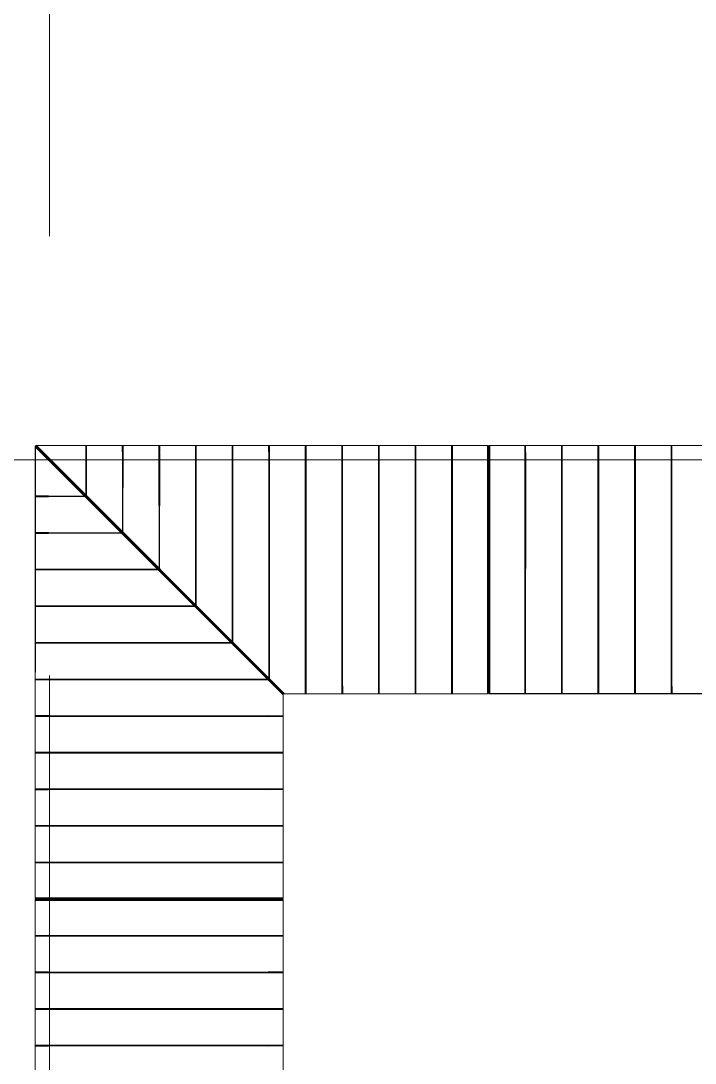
# Model space of a CAD drawing. Header units: millimetres. Extents: x 124696 to 347024, y 412631 to 564609.
# Drawn here: x 221378 to 228289, y 495172 to 505847 of the extents above; entities that cross this region are included whole.
import ezdxf

# ---------------------------------------------------------------- set-up
doc = ezdxf.new("R2010")
doc.units = ezdxf.units.MM
doc.header["$LTSCALE"] = 1500
doc.header["$MEASUREMENT"] = 0
doc.linetypes.add('二层平面图$0$轴网线_12_3_3_3 mm', pattern=[21, 12, -3, 3, -3])
doc.layers.add('0-建筑底图', color=7, linetype='Continuous')
for name, color, linetype, lineweight in [('二层平面图$0$A-COLU', 7, 'Continuous', 9), ('二层平面图$0$A-LINE', 7, 'Continuous', 9), ('二层平面图$0$A-WALL-CURT-PANEL-2', 7, 'Continuous', 9), ('二层平面图$0$A-WALL-CURT-PANEL-4', 140, 'Continuous', 9), ('二层平面图$0$A-WALL-CURT-STILE-2', 7, 'Continuous', 9), ('二层平面图$0$ANNO-DOTE-1', 10, '二层平面图$0$轴网线_12_3_3_3 mm', 15)]:
    doc.layers.add(name, color=color, linetype=linetype, lineweight=lineweight)

# ---------------------------------------------------------------- blocks, each defined once
blk = doc.blocks.new('二层平面图$0$廊子单元01_底部悬浮_ - 廊子单元01_底部悬浮_-12858345-104-2F')
at = {"layer": '二层平面图$0$A-WALL-CURT-PANEL-2'}
for p, q in [((-146, 2245), (-146, 2237)), ((2396, 2245), (-146, 2245)), ((2150, 2250), (2100, 2250)), ((2100, 2250), (2100, 2245)), ((2150, 2245), (2150, 2250)), ((2396, 2237), (2396, 2245)), ((-146, 2237), (2396, 2237)), ((-146, 2237), (-146, 13)), ((2396, 13), (2396, 2237)), ((-146, 13), (2396, 13)), ((-146, 13), (-146, 5)), ((-146, 5), (2396, 5)), ((2100, 5), (2100, -5)), ((2150, -5), (2150, 5)), ((2396, 5), (2396, 13)), ((-146, -5), (-146, -13)), ((2396, -5), (-146, -5)), ((-146, -13), (2396, -13)), ((-146, -13), (-146, -2237)), ((2396, -13), (2396, -5)), ((2396, -2237), (2396, -13)), ((-146, -2237), (2396, -2237)), ((-146, -2237), (-146, -2245)), ((2396, -2245), (2396, -2237)), ((-146, -2245), (2396, -2245)), ((2100, -2245), (2100, -2250)), ((2100, -2250), (2150, -2250)), ((2150, -2250), (2150, -2245))]:
    blk.add_line(p, q, dxfattribs=at)
blk = doc.blocks.new('二层平面图$0$梁 - 梁-12800188-104-2F')
at = {"layer": '二层平面图$0$A-LINE'}
for p, q in [((2997, 1997), (2947, 1994)), ((2948, 1989), (2947, 1994)), ((2998, 1992), (2997, 1997)), ((3057, 2000), (3007, 1997)), ((3008, 1992), (3007, 1997)), ((3058, 1995), (3057, 2000)), ((3066, -258), (3065, -248)), ((3116, -255), (3115, -245)), ((3126, -255), (3125, -245)), ((3176, -252), (3175, -242)), ((3184, -2500), (3183, -2495)), ((3184, -2500), (3233, -2497)), ((3233, -2497), (3233, -2492)), ((3243, -2497), (3243, -2492)), ((3243, -2497), (3293, -2494)), ((3293, -2494), (3293, -2489))]:
    blk.add_line(p, q, dxfattribs=at)
blk = doc.blocks.new('二层平面图$0$梁 - 梁-12800189-104-2F')
at = {"layer": '二层平面图$0$A-LINE'}
for p, q in [((3183, 2495), (3184, 2500)), ((3233, 2497), (3184, 2500)), ((3233, 2492), (3233, 2497)), ((3243, 2492), (3243, 2497)), ((3293, 2494), (3243, 2497)), ((3293, 2489), (3293, 2494)), ((3065, 248), (3066, 258)), ((3115, 245), (3116, 255)), ((3125, 245), (3126, 255)), ((3175, 242), (3176, 252)), ((2947, -1994), (2948, -1989)), ((2947, -1994), (2997, -1997)), ((2997, -1997), (2998, -1992)), ((3007, -1997), (3008, -1992)), ((3007, -1997), (3057, -2000)), ((3057, -2000), (3058, -1995))]:
    blk.add_line(p, q, dxfattribs=at)
blk = doc.blocks.new('二层平面图$0$顶板轮廓组 - 顶板轮廓组-7793063-104-2F')
at = {"layer": '二层平面图$0$A-WALL-CURT-PANEL-2'}
for p, q in [((-7863, -1483), (-7855, -1483)), ((-7855, -1483), (-5631, -1483)), ((-5631, -1483), (-5623, -1483))]:
    blk.add_line(p, q, dxfattribs=at)
blk = doc.blocks.new('二层平面图$0$钢板肋 - 钢板肋-7793064-104-2F')
at = {"layer": '二层平面图$0$A-WALL-CURT-PANEL-2'}
for p, q in [((392, -814), (396, -807)), ((392, -814), (511, -879)), ((515, -872), (396, -807)), ((511, -879), (515, -872)), ((511, -879), (2483, -1963)), ((2487, -1956), (515, -872)), ((2487, -1956), (2483, -1963)), ((2483, -1963), (2619, -2037)), ((2623, -2030), (2487, -1956)), ((2619, -2037), (2623, -2030))]:
    blk.add_line(p, q, dxfattribs=at)
blk = doc.blocks.new('二层平面图$0$钢板肋 - 钢板肋-7793144-104-2F')
at = {"layer": '二层平面图$0$A-WALL-CURT-PANEL-2'}
for p, q in [((545, -856), (549, -849)), ((669, -912), (549, -849)), ((545, -856), (666, -919)), ((666, -919), (669, -912)), ((666, -919), (2664, -1954)), ((2667, -1946), (669, -912)), ((2667, -1946), (2664, -1954)), ((2664, -1954), (2801, -2025)), ((2805, -2018), (2667, -1946)), ((2801, -2025), (2805, -2018))]:
    blk.add_line(p, q, dxfattribs=at)
blk = doc.blocks.new('二层平面图$0$钢板肋 - 钢板肋-7805329-104-2F')
at = {"layer": '二层平面图$0$A-WALL-CURT-PANEL-2'}
for p, q in [((-678, 1855), (-686, 1854)), ((-686, 1854), (-671, 1699)), ((-663, 1700), (-678, 1855)), ((-671, 1699), (-663, 1700)), ((-671, 1699), (-461, -541)), ((-453, -540), (-663, 1700)), ((-453, -540), (-461, -541)), ((-461, -541), (-448, -676)), ((-440, -675), (-453, -540)), ((-440, -675), (-448, -676))]:
    blk.add_line(p, q, dxfattribs=at)
blk = doc.blocks.new('二层平面图$0$钢板肋 - 钢板肋-7805324-104-2F')
at = {"layer": '二层平面图$0$A-WALL-CURT-PANEL-2'}
for p, q in [((392, -814), (396, -807)), ((392, -814), (511, -879)), ((515, -872), (396, -807)), ((511, -879), (515, -872)), ((511, -879), (2483, -1963)), ((2487, -1956), (515, -872)), ((2487, -1956), (2483, -1963)), ((2483, -1963), (2619, -2037)), ((2623, -2030), (2487, -1956)), ((2619, -2037), (2623, -2030))]:
    blk.add_line(p, q, dxfattribs=at)
blk = doc.blocks.new('二层平面图$0$钢板肋 - 钢板肋-7805337-104-2F')
at = {"layer": '二层平面图$0$A-WALL-CURT-PANEL-2'}
for p, q in [((545, -856), (549, -849)), ((669, -912), (549, -849)), ((545, -856), (666, -919)), ((666, -919), (669, -912)), ((666, -919), (2664, -1954)), ((2667, -1946), (669, -912)), ((2667, -1946), (2664, -1954)), ((2664, -1954), (2801, -2025)), ((2805, -2018), (2667, -1946)), ((2801, -2025), (2805, -2018))]:
    blk.add_line(p, q, dxfattribs=at)
blk = doc.blocks.new('二层平面图$0$钢板肋轮廓族 - 钢板肋轮廓族-7805328-104-2F')
at = {"layer": '二层平面图$0$A-WALL-CURT-PANEL-2'}
for p, q in [((-1735, -5338), (-1704, -5490)), ((-1249, -7693), (-1704, -5490)), ((-1222, -7826), (-1249, -7693))]:
    blk.add_line(p, q, dxfattribs=at)
blk = doc.blocks.new('二层平面图$0$钢板肋轮廓族 - 钢板肋轮廓族-7805341-104-2F')
at = {"layer": '二层平面图$0$A-WALL-CURT-PANEL-2'}
for p, q in [((1735, -5338), (1704, -5490)), ((1249, -7693), (1704, -5490)), ((1222, -7826), (1249, -7693))]:
    blk.add_line(p, q, dxfattribs=at)
blk = doc.blocks.new('二层平面图$0$廊子单元2250_底部悬浮_ - 廊子单元2250_底部悬浮_-9515177-104-2F')
at = {"layer": '二层平面图$0$A-WALL-CURT-PANEL-2'}
for p, q in [((-146, 2245), (-146, 2237)), ((2396, 2245), (-146, 2245)), ((100, 2245), (100, 2250)), ((150, 2250), (100, 2250)), ((150, 2245), (150, 2250)), ((2100, 2245), (2100, 2250)), ((2150, 2250), (2100, 2250)), ((2150, 2245), (2150, 2250)), ((2396, 2237), (2396, 2245)), ((-146, 2237), (2396, 2237)), ((-146, 2237), (-146, 13)), ((2396, 13), (2396, 2237)), ((-146, 13), (2396, 13)), ((-146, 13), (-146, 5)), ((-146, 5), (2396, 5)), ((100, 0), (100, 5)), ((100, 0), (150, 0)), ((150, 0), (150, 5)), ((2100, 0), (2100, 5)), ((2100, 0), (2150, 0)), ((2150, 0), (2150, 5)), ((2396, 5), (2396, 13))]:
    blk.add_line(p, q, dxfattribs=at)
blk = doc.blocks.new('二层平面图$0$梁 - 梁-12800094-104-2F')
at = {"layer": '二层平面图$0$A-LINE'}
for p, q in [((-3168, 1410), (-3218, 1408)), ((-3218, 1403), (-3218, 1408)), ((-3168, 1405), (-3168, 1410)), ((-3108, 1413), (-3158, 1411)), ((-3158, 1406), (-3158, 1411)), ((-3108, 1408), (-3108, 1413)), ((-3126, -840), (-3127, -835)), ((-3126, -840), (-3076, -838)), ((-3076, -838), (-3077, -833)), ((-3066, -837), (-3067, -832)), ((-3066, -837), (-3016, -835)), ((-3016, -835), (-3017, -830))]:
    blk.add_line(p, q, dxfattribs=at)
blk = doc.blocks.new('二层平面图$0$钢板肋轮廓族 - 钢板肋轮廓族-7793068-104-2F')
at = {"layer": '二层平面图$0$A-WALL-CURT-PANEL-2'}
for p, q in [((-1735, -5338), (-1704, -5490)), ((-1249, -7693), (-1704, -5490)), ((-1222, -7826), (-1249, -7693))]:
    blk.add_line(p, q, dxfattribs=at)
blk = doc.blocks.new('二层平面图$0$钢板肋轮廓族 - 钢板肋轮廓族-7793148-104-2F')
at = {"layer": '二层平面图$0$A-WALL-CURT-PANEL-2'}
for p, q in [((1735, -5338), (1704, -5490)), ((1249, -7693), (1704, -5490)), ((1222, -7826), (1249, -7693))]:
    blk.add_line(p, q, dxfattribs=at)
blk = doc.blocks.new('二层平面图$0$廊子单元_转角阳角_底部悬浮 - 廊子单元_转角阳角_底部悬浮-12877202-104-2F')
at = {"layer": '二层平面图$0$A-WALL-CURT-PANEL-2'}
for p, q in [((4646, 4495), (2104, 4495)), ((2104, 4495), (2104, 4487)), ((2104, 4487), (2104, 2409)), ((4646, 4487), (2104, 4487)), ((2350, 4495), (2350, 4500)), ((2400, 4500), (2350, 4500)), ((2400, 4495), (2400, 4500)), ((4646, 4487), (4646, 4495)), ((4646, -133), (4646, 4487)), ((13, 2396), (5, 2396)), ((5, 2396), (5, -146)), ((13, -146), (13, 2396)), ((2091, 2396), (13, 2396)), ((4633, -146), (2091, 2396)), ((2099, 2396), (2091, 2396)), ((4641, -146), (2099, 2396)), ((4646, -133), (2104, 2409)), ((2104, 2409), (2104, 2401)), ((2104, 2401), (4646, -141)), ((0, 2150), (5, 2150)), ((0, 2150), (0, 2100)), ((2345, 2150), (2355, 2150)), ((2350, 2145), (2350, 2155)), ((0, 2100), (5, 2100)), ((2395, 2100), (2400, 2100)), ((2395, 2100), (2400, 2100)), ((2400, 2100), (2400, 2105)), ((2400, 2100), (2400, 2105)), ((5, -146), (13, -146)), ((13, -146), (4633, -146)), ((4633, -146), (4641, -146)), ((4646, -141), (4646, -133))]:
    blk.add_line(p, q, dxfattribs=at)
blk = doc.blocks.new('二层平面图$0$梁 - 梁-V198-104-2F')
at = {"layer": '二层平面图$0$A-LINE'}
for p, q in [((-1, 2603), (-1, 2613)), ((49, 2653), (49, 2663)), ((-27, -1837), (-27, -1832)), ((-27, -1837), (23, -1837)), ((23, -1837), (23, -1832)), ((33, -1837), (33, -1832)), ((33, -1837), (83, -1837)), ((83, -1837), (83, -1832))]:
    blk.add_line(p, q, dxfattribs=at)
blk = doc.blocks.new('二层平面图$0$梁 - 梁-V314-104-2F')
at = {"layer": '二层平面图$0$A-LINE'}
for p, q in [((42, 1528), (42, 1538)), ((-8, 1478), (-8, 1488)), ((-21, -712), (-21, -707)), ((-21, -712), (29, -712)), ((29, -712), (29, -707)), ((39, -712), (39, -707)), ((39, -712), (89, -712)), ((89, -712), (89, -707))]:
    blk.add_line(p, q, dxfattribs=at)
blk = doc.blocks.new('二层平面图$0$梁 - 梁-V315-104-2F')
at = {"layer": '二层平面图$0$A-LINE'}
for p, q in [((-8, 1533), (-8, 1538)), ((42, 1538), (-8, 1538)), ((42, 1533), (42, 1538)), ((52, 1533), (52, 1538)), ((102, 1538), (52, 1538)), ((102, 1533), (102, 1538)), ((-20, -662), (-20, -652)), ((29, -712), (29, -702))]:
    blk.add_line(p, q, dxfattribs=at)
blk = doc.blocks.new('二层平面图$0$梁 - 梁-V194-104-2F')
at = {"layer": '二层平面图$0$A-LINE'}
for p, q in [((-1, 2658), (-1, 2663)), ((49, 2663), (-1, 2663)), ((49, 2658), (49, 2663)), ((59, 2658), (59, 2663)), ((109, 2663), (59, 2663)), ((109, 2658), (109, 2663)), ((-27, -1787), (-27, -1777)), ((23, -1837), (23, -1827))]:
    blk.add_line(p, q, dxfattribs=at)
blk = doc.blocks.new('二层平面图$0$顶板轮廓组 - 顶板轮廓组-7918269-104-2F')
at = {"layer": '二层平面图$0$A-WALL-CURT-PANEL-2'}
for p, q in [((-9061, -187), (-9053, -187)), ((-9053, -187), (-4433, -187)), ((-4433, -187), (-4425, -187))]:
    blk.add_line(p, q, dxfattribs=at)
blk = doc.blocks.new('二层平面图$0$顶板轮廓组 - 顶板轮廓组-7918270-104-2F')
at = {"layer": '二层平面图$0$A-WALL-CURT-PANEL-2'}
for p, q in [((-7790, 1483), (-7782, 1483)), ((-7782, 1483), (-5704, 1483)), ((-5704, 1483), (-5696, 1483))]:
    blk.add_line(p, q, dxfattribs=at)
blk = doc.blocks.new('二层平面图$0$顶板轮廓组 - 顶板轮廓组-7918271-104-2F')
at = {"layer": '二层平面图$0$A-WALL-CURT-PANEL-2'}
for p, q in [((-7790, -187), (-7782, -187)), ((-7782, -187), (-5704, -187)), ((-5704, -187), (-5696, -187))]:
    blk.add_line(p, q, dxfattribs=at)
blk = doc.blocks.new('二层平面图$0$顶板轮廓组 - 顶板轮廓组-V191-104-2F')
at = {"layer": '二层平面图$0$A-WALL-CURT-PANEL-2'}
for p, q in [((-9061, 1483), (-9053, 1483)), ((-9053, 1483), (-4433, 1483)), ((-4433, 1483), (-4425, 1483))]:
    blk.add_line(p, q, dxfattribs=at)
blk = doc.blocks.new('二层平面图$0$钢板肋 - 钢板肋-7918272-104-2F')
at = {"layer": '二层平面图$0$A-WALL-CURT-PANEL-2'}
for p, q in [((-678, 1855), (-686, 1854)), ((-686, 1854), (-671, 1699)), ((-663, 1700), (-678, 1855)), ((-671, 1699), (-663, 1700)), ((-671, 1699), (-461, -541)), ((-453, -540), (-663, 1700)), ((-453, -540), (-461, -541)), ((-461, -541), (-448, -676)), ((-440, -675), (-453, -540)), ((-440, -675), (-448, -676))]:
    blk.add_line(p, q, dxfattribs=at)
blk = doc.blocks.new('二层平面图$0$钢板肋 - 钢板肋-7918278-104-2F')
at = {"layer": '二层平面图$0$A-WALL-CURT-PANEL-2'}
for p, q in [((392, -814), (396, -807)), ((392, -814), (511, -879)), ((515, -872), (396, -807)), ((511, -879), (515, -872)), ((511, -879), (2483, -1963)), ((2487, -1956), (515, -872)), ((2487, -1956), (2483, -1963)), ((2483, -1963), (2619, -2037)), ((2623, -2030), (2487, -1956)), ((2619, -2037), (2623, -2030))]:
    blk.add_line(p, q, dxfattribs=at)
blk = doc.blocks.new('二层平面图$0$钢板肋 - 钢板肋-7918285-104-2F')
at = {"layer": '二层平面图$0$A-WALL-CURT-PANEL-2'}
for p, q in [((514, -916), (518, -909)), ((514, -916), (633, -981)), ((637, -974), (518, -909)), ((633, -981), (637, -974)), ((633, -981), (2462, -1990)), ((2470, -1987), (637, -974)), ((2470, -1987), (2462, -1990)), ((2462, -1990), (2598, -2065)), ((2606, -2062), (2470, -1987))]:
    blk.add_line(p, q, dxfattribs=at)
blk = doc.blocks.new('二层平面图$0$钢板肋 - 钢板肋-7918288-104-2F')
at = {"layer": '二层平面图$0$A-WALL-CURT-PANEL-2'}
for p, q in [((634, -1033), (638, -1026)), ((634, -1033), (753, -1099)), ((756, -1092), (638, -1026)), ((753, -1099), (756, -1092)), ((753, -1099), (2251, -1931)), ((2258, -1929), (756, -1092)), ((2258, -1929), (2251, -1931)), ((2251, -1931), (2386, -2007)), ((2394, -2004), (2258, -1929))]:
    blk.add_line(p, q, dxfattribs=at)
blk = doc.blocks.new('二层平面图$0$钢板肋 - 钢板肋-7918293-104-2F')
at = {"layer": '二层平面图$0$A-WALL-CURT-PANEL-2'}
for p, q in [((728, -1162), (732, -1155)), ((728, -1162), (847, -1229)), ((851, -1222), (732, -1155)), ((847, -1229), (851, -1222)), ((847, -1229), (2014, -1884)), ((2022, -1882), (851, -1222)), ((2022, -1882), (2014, -1884)), ((2014, -1884), (2149, -1960)), ((2157, -1958), (2022, -1882))]:
    blk.add_line(p, q, dxfattribs=at)
blk = doc.blocks.new('二层平面图$0$钢板肋 - 钢板肋-7918298-104-2F')
at = {"layer": '二层平面图$0$A-WALL-CURT-PANEL-2'}
for p, q in [((773, -1310), (777, -1303)), ((773, -1310), (891, -1377)), ((895, -1370), (777, -1303)), ((891, -1377), (895, -1370)), ((891, -1377), (1727, -1856)), ((1735, -1854), (895, -1370)), ((1735, -1854), (1727, -1856)), ((1727, -1856), (1862, -1933)), ((1869, -1931), (1735, -1854))]:
    blk.add_line(p, q, dxfattribs=at)
blk = doc.blocks.new('二层平面图$0$钢板肋 - 钢板肋-7918303-104-2F')
at = {"layer": '二层平面图$0$A-WALL-CURT-PANEL-2'}
for p, q in [((694, -1482), (698, -1475)), ((694, -1482), (811, -1552)), ((814, -1545), (698, -1475)), ((811, -1552), (814, -1545)), ((811, -1552), (1316, -1854)), ((1324, -1852), (814, -1545)), ((1324, -1852), (1316, -1854)), ((1316, -1854), (1449, -1934)), ((1457, -1932), (1324, -1852))]:
    blk.add_line(p, q, dxfattribs=at)
blk = doc.blocks.new('二层平面图$0$钢板肋 - 钢板肋-7918308-104-2F')
at = {"layer": '二层平面图$0$A-WALL-CURT-PANEL-2'}
for p, q in [((230, -1606), (234, -1599)), ((346, -1676), (234, -1599)), ((230, -1606), (342, -1683)), ((342, -1683), (346, -1676)), ((342, -1683), (518, -1803)), ((527, -1801), (346, -1676)), ((527, -1801), (518, -1803)), ((518, -1803), (646, -1891)), ((654, -1889), (527, -1801))]:
    blk.add_line(p, q, dxfattribs=at)
blk = doc.blocks.new('二层平面图$0$钢板肋 - 钢板肋-7918323-104-2F')
at = {"layer": '二层平面图$0$A-WALL-CURT-PANEL-2'}
for p, q in [((-172, 1840), (-204, 1688)), ((-198, 1692), (-165, 1844)), ((-204, 1688), (-641, -355)), ((-633, -356), (-198, 1692)), ((-204, 1688), (-198, 1692)), ((-641, -355), (-669, -487)), ((-662, -489), (-633, -356)), ((-633, -356), (-641, -355)), ((-662, -489), (-669, -487))]:
    blk.add_line(p, q, dxfattribs=at)
blk = doc.blocks.new('二层平面图$0$钢板肋 - 钢板肋-7918326-104-2F')
at = {"layer": '二层平面图$0$A-WALL-CURT-PANEL-2'}
for p, q in [((-203, 1649), (-240, 1498)), ((-233, 1502), (-196, 1653)), ((-240, 1498), (-654, -165)), ((-646, -167), (-233, 1502)), ((-240, 1498), (-233, 1502)), ((-654, -165), (-686, -297)), ((-679, -299), (-646, -167)), ((-646, -167), (-654, -165)), ((-679, -299), (-686, -297))]:
    blk.add_line(p, q, dxfattribs=at)
blk = doc.blocks.new('二层平面图$0$钢板肋 - 钢板肋-7918331-104-2F')
at = {"layer": '二层平面图$0$A-WALL-CURT-PANEL-2'}
for p, q in [((-308, 1268), (-365, 1123)), ((-358, 1126), (-301, 1271)), ((-365, 1123), (-717, 226)), ((-710, 224), (-358, 1126)), ((-365, 1123), (-358, 1126)), ((-717, 226), (-767, 100)), ((-759, 97), (-710, 224)), ((-710, 224), (-717, 226)), ((-759, 97), (-767, 100))]:
    blk.add_line(p, q, dxfattribs=at)
blk = doc.blocks.new('二层平面图$0$钢板肋 - 钢板肋-7918336-104-2F')
at = {"layer": '二层平面图$0$A-WALL-CURT-PANEL-2'}
for p, q in [((-668, 991), (-790, 895)), ((-782, 893), (-660, 990)), ((-790, 895), (-957, 762)), ((-953, 756), (-782, 893)), ((-790, 895), (-782, 893)), ((-957, 762), (-1064, 678)), ((-1059, 671), (-953, 756)), ((-953, 756), (-957, 762)), ((-1059, 671), (-1064, 678))]:
    blk.add_line(p, q, dxfattribs=at)
blk = doc.blocks.new('二层平面图$0$钢板肋 - 钢板肋-7918341-104-2F')
at = {"layer": '二层平面图$0$A-WALL-CURT-PANEL-2'}
for p, q in [((-245, 1458), (-289, 1309)), ((-282, 1313), (-238, 1461)), ((-289, 1309), (-676, 27)), ((-669, 25), (-282, 1313)), ((-289, 1309), (-282, 1313)), ((-676, 27), (-715, -103)), ((-708, -105), (-669, 25)), ((-669, 25), (-676, 27)), ((-708, -105), (-715, -103))]:
    blk.add_line(p, q, dxfattribs=at)
blk = doc.blocks.new('二层平面图$0$钢板肋 - 钢板肋-7918346-104-2F')
at = {"layer": '二层平面图$0$A-WALL-CURT-PANEL-2'}
for p, q in [((-422, 1089), (-500, 955)), ((-492, 957), (-414, 1091)), ((-500, 955), (-798, 447)), ((-791, 443), (-492, 957)), ((-500, 955), (-492, 957)), ((-798, 447), (-866, 330)), ((-859, 326), (-791, 443)), ((-791, 443), (-798, 447)), ((-859, 326), (-866, 330))]:
    blk.add_line(p, q, dxfattribs=at)
blk = doc.blocks.new('二层平面图$0$廊子立柱角钢 - 廊子立柱角钢-10477935-104-2F')
at = {"layer": '二层平面图$0$A-LINE'}
for p, q in [((78740, 35990), (78735, 35990)), ((78740, 35995), (78745, 35995)), ((78740, 35985), (78740, 35990)), ((78745, 35995), (78745, 35990))]:
    blk.add_line(p, q, dxfattribs=at)
blk = doc.blocks.new('二层平面图$0$钢板肋轮廓族 - 钢板肋轮廓族-7918275-104-2F')
at = {"layer": '二层平面图$0$A-WALL-CURT-PANEL-2'}
for p, q in [((-1735, -5338), (-1704, -5490)), ((-1249, -7693), (-1704, -5490)), ((-1222, -7826), (-1249, -7693))]:
    blk.add_line(p, q, dxfattribs=at)
blk = doc.blocks.new('二层平面图$0$钢板肋轮廓族 - 钢板肋轮廓族-7678541-104-2F')
at = {"layer": '二层平面图$0$A-WALL-CURT-PANEL-2'}
for p, q in [((-1720, -5414), (-1688, -5566)), ((-1265, -7617), (-1688, -5566)), ((-1238, -7750), (-1265, -7617))]:
    blk.add_line(p, q, dxfattribs=at)
blk = doc.blocks.new('二层平面图$0$钢板肋轮廓族 - 钢板肋轮廓族-7678542-104-2F')
at = {"layer": '二层平面图$0$A-WALL-CURT-PANEL-2'}
for p, q in [((-1719, -5417), (-1687, -5569)), ((-1266, -7614), (-1687, -5569)), ((-1238, -7747), (-1266, -7614))]:
    blk.add_line(p, q, dxfattribs=at)
blk = doc.blocks.new('二层平面图$0$钢板肋轮廓族 - 钢板肋轮廓族-7918291-104-2F')
at = {"layer": '二层平面图$0$A-WALL-CURT-PANEL-2'}
for p, q in [((-1682, -5598), (-1650, -5750)), ((-1303, -7434), (-1650, -5750)), ((-1276, -7567), (-1303, -7434))]:
    blk.add_line(p, q, dxfattribs=at)
blk = doc.blocks.new('二层平面图$0$钢板肋轮廓族 - 钢板肋轮廓族-7918292-104-2F')
at = {"layer": '二层平面图$0$A-WALL-CURT-PANEL-2'}
for p, q in [((-1681, -5600), (-1650, -5752)), ((-1303, -7431), (-1650, -5752)), ((-1276, -7564), (-1303, -7431))]:
    blk.add_line(p, q, dxfattribs=at)
blk = doc.blocks.new('二层平面图$0$钢板肋轮廓族 - 钢板肋轮廓族-7918296-104-2F')
at = {"layer": '二层平面图$0$A-WALL-CURT-PANEL-2'}
for p, q in [((-1644, -5781), (-1613, -5933)), ((-1341, -7250), (-1613, -5933)), ((-1314, -7383), (-1341, -7250))]:
    blk.add_line(p, q, dxfattribs=at)
blk = doc.blocks.new('二层平面图$0$钢板肋轮廓族 - 钢板肋轮廓族-7918297-104-2F')
at = {"layer": '二层平面图$0$A-WALL-CURT-PANEL-2'}
for p, q in [((-1643, -5784), (-1612, -5936)), ((-1341, -7247), (-1612, -5936)), ((-1314, -7380), (-1341, -7247))]:
    blk.add_line(p, q, dxfattribs=at)
blk = doc.blocks.new('二层平面图$0$钢板肋轮廓族 - 钢板肋轮廓族-7918301-104-2F')
at = {"layer": '二层平面图$0$A-WALL-CURT-PANEL-2'}
for p, q in [((-1606, -5965), (-1575, -6117)), ((-1379, -7066), (-1575, -6117)), ((-1352, -7199), (-1379, -7066))]:
    blk.add_line(p, q, dxfattribs=at)
blk = doc.blocks.new('二层平面图$0$钢板肋轮廓族 - 钢板肋轮廓族-7918302-104-2F')
at = {"layer": '二层平面图$0$A-WALL-CURT-PANEL-2'}
for p, q in [((-1605, -5968), (-1574, -6120)), ((-1379, -7063), (-1574, -6120)), ((-1352, -7196), (-1379, -7063))]:
    blk.add_line(p, q, dxfattribs=at)
blk = doc.blocks.new('二层平面图$0$钢板肋轮廓族 - 钢板肋轮廓族-7918306-104-2F')
at = {"layer": '二层平面图$0$A-WALL-CURT-PANEL-2'}
for p, q in [((-1568, -6149), (-1537, -6301)), ((-1417, -6883), (-1537, -6301)), ((-1390, -7016), (-1417, -6883))]:
    blk.add_line(p, q, dxfattribs=at)
blk = doc.blocks.new('二层平面图$0$钢板肋轮廓族 - 钢板肋轮廓族-7918307-104-2F')
at = {"layer": '二层平面图$0$A-WALL-CURT-PANEL-2'}
for p, q in [((-1567, -6151), (-1536, -6303)), ((-1417, -6880), (-1536, -6303)), ((-1389, -7013), (-1417, -6880))]:
    blk.add_line(p, q, dxfattribs=at)
blk = doc.blocks.new('二层平面图$0$钢板肋轮廓族 - 钢板肋轮廓族-7918311-104-2F')
at = {"layer": '二层平面图$0$A-WALL-CURT-PANEL-2'}
for p, q in [((-1531, -6332), (-1499, -6484)), ((-1455, -6699), (-1499, -6484)), ((-1428, -6832), (-1455, -6699))]:
    blk.add_line(p, q, dxfattribs=at)
blk = doc.blocks.new('二层平面图$0$钢板肋轮廓族 - 钢板肋轮廓族-7918312-104-2F')
at = {"layer": '二层平面图$0$A-WALL-CURT-PANEL-2'}
for p, q in [((-1529, -6335), (-1498, -6487)), ((-1454, -6696), (-1498, -6487)), ((-1427, -6829), (-1454, -6696))]:
    blk.add_line(p, q, dxfattribs=at)
blk = doc.blocks.new('二层平面图$0$钢板肋轮廓族 - 钢板肋轮廓族-7716302-104-2F')
at = {"layer": '二层平面图$0$A-WALL-CURT-PANEL-2'}
for p, q in [((1720, -5414), (1688, -5566)), ((1265, -7617), (1688, -5566)), ((1238, -7750), (1265, -7617))]:
    blk.add_line(p, q, dxfattribs=at)
blk = doc.blocks.new('二层平面图$0$钢板肋轮廓族 - 钢板肋轮廓族-7716303-104-2F')
at = {"layer": '二层平面图$0$A-WALL-CURT-PANEL-2'}
for p, q in [((1719, -5417), (1687, -5569)), ((1266, -7614), (1687, -5569)), ((1238, -7747), (1266, -7614))]:
    blk.add_line(p, q, dxfattribs=at)
blk = doc.blocks.new('二层平面图$0$钢板肋轮廓族 - 钢板肋轮廓族-7918329-104-2F')
at = {"layer": '二层平面图$0$A-WALL-CURT-PANEL-2'}
for p, q in [((1682, -5598), (1650, -5750)), ((1303, -7434), (1650, -5750)), ((1276, -7567), (1303, -7434))]:
    blk.add_line(p, q, dxfattribs=at)
blk = doc.blocks.new('二层平面图$0$钢板肋轮廓族 - 钢板肋轮廓族-7918330-104-2F')
at = {"layer": '二层平面图$0$A-WALL-CURT-PANEL-2'}
for p, q in [((1681, -5600), (1650, -5752)), ((1303, -7431), (1650, -5752)), ((1276, -7564), (1303, -7431))]:
    blk.add_line(p, q, dxfattribs=at)
blk = doc.blocks.new('二层平面图$0$钢板肋轮廓族 - 钢板肋轮廓族-7918334-104-2F')
at = {"layer": '二层平面图$0$A-WALL-CURT-PANEL-2'}
for p, q in [((1606, -5965), (1575, -6117)), ((1379, -7066), (1575, -6117)), ((1352, -7199), (1379, -7066))]:
    blk.add_line(p, q, dxfattribs=at)
blk = doc.blocks.new('二层平面图$0$钢板肋轮廓族 - 钢板肋轮廓族-7918335-104-2F')
at = {"layer": '二层平面图$0$A-WALL-CURT-PANEL-2'}
for p, q in [((1605, -5968), (1574, -6120)), ((1379, -7063), (1574, -6120)), ((1352, -7196), (1379, -7063))]:
    blk.add_line(p, q, dxfattribs=at)
blk = doc.blocks.new('二层平面图$0$钢板肋轮廓族 - 钢板肋轮廓族-7918339-104-2F')
at = {"layer": '二层平面图$0$A-WALL-CURT-PANEL-2'}
for p, q in [((1531, -6332), (1499, -6484)), ((1455, -6699), (1499, -6484)), ((1428, -6832), (1455, -6699))]:
    blk.add_line(p, q, dxfattribs=at)
blk = doc.blocks.new('二层平面图$0$钢板肋轮廓族 - 钢板肋轮廓族-7918340-104-2F')
at = {"layer": '二层平面图$0$A-WALL-CURT-PANEL-2'}
for p, q in [((1529, -6335), (1498, -6487)), ((1454, -6696), (1498, -6487)), ((1427, -6829), (1454, -6696))]:
    blk.add_line(p, q, dxfattribs=at)
blk = doc.blocks.new('二层平面图$0$钢板肋轮廓族 - 钢板肋轮廓族-7918344-104-2F')
at = {"layer": '二层平面图$0$A-WALL-CURT-PANEL-2'}
for p, q in [((1644, -5781), (1613, -5933)), ((1341, -7250), (1613, -5933)), ((1314, -7383), (1341, -7250))]:
    blk.add_line(p, q, dxfattribs=at)
blk = doc.blocks.new('二层平面图$0$钢板肋轮廓族 - 钢板肋轮廓族-7918345-104-2F')
at = {"layer": '二层平面图$0$A-WALL-CURT-PANEL-2'}
for p, q in [((1643, -5784), (1612, -5936)), ((1341, -7247), (1612, -5936)), ((1314, -7380), (1341, -7247))]:
    blk.add_line(p, q, dxfattribs=at)
blk = doc.blocks.new('二层平面图$0$钢板肋轮廓族 - 钢板肋轮廓族-7918349-104-2F')
at = {"layer": '二层平面图$0$A-WALL-CURT-PANEL-2'}
for p, q in [((1568, -6149), (1537, -6301)), ((1417, -6883), (1537, -6301)), ((1390, -7016), (1417, -6883))]:
    blk.add_line(p, q, dxfattribs=at)
blk = doc.blocks.new('二层平面图$0$钢板肋轮廓族 - 钢板肋轮廓族-7918350-104-2F')
at = {"layer": '二层平面图$0$A-WALL-CURT-PANEL-2'}
for p, q in [((1567, -6151), (1536, -6303)), ((1417, -6880), (1536, -6303)), ((1389, -7013), (1417, -6880))]:
    blk.add_line(p, q, dxfattribs=at)
blk = doc.blocks.new('二层平面图$0$矩形竖梃 - 8 x 50 mm 蜂窝铝板幕墙开缝-V691-104-2F')
at = {"layer": '二层平面图$0$A-WALL-CURT-STILE-2'}
for p, q in [((78750, 42750), (78750, 42755)), ((78755, 42750), (78750, 42750))]:
    blk.add_line(p, q, dxfattribs=at)
blk = doc.blocks.new('二层平面图$0$矩形竖梃 - 8 x 50 mm 蜂窝铝板幕墙开缝-V692-104-2F')
at = {"layer": '二层平面图$0$A-WALL-CURT-STILE-2'}
blk.add_line((81000, 42750), (80995, 42750), dxfattribs=at)
blk = doc.blocks.new('二层平面图$0$矩形竖梃 - 8 x 50 mm 蜂窝铝板幕墙开缝-V693-104-2F')
at = {"layer": '二层平面图$0$A-WALL-CURT-STILE-2'}
blk.add_line((81005, 42750), (81000, 42750), dxfattribs=at)
blk = doc.blocks.new('二层平面图')
at = {"layer": '二层平面图$0$A-LINE', "color": 8}
for p, q in [((76485.1, 45010.3), (76490.1, 45010.3)), ((76485.1, 45010.3), (76490.1, 45010.3)), ((76490.1, 45010.3), (76490.1, 45015.3)), ((76490.1, 45010.3), (76490.1, 45015.3)), ((76495.1, 45005.3), (76490.1, 45005.3)), ((76495.1, 45005.3), (76490.1, 45005.3)), ((76495.1, 45010.3), (76495.1, 45005.3)), ((76495.1, 45010.3), (76495.1, 45005.3))]:
    blk.add_line(p, q, dxfattribs=at)
at = {"layer": '二层平面图$0$ANNO-DOTE-1', "color": 8}
for p, q in [((76500, -6710.3), (76500, 106757.2)), ((-18896.2, 45000), (161528.2, 45000))]:
    blk.add_line(p, q, dxfattribs=at)
at = {"layer": '二层平面图$0$A-COLU', "color": 8}
for name, p, rotation in [('二层平面图$0$梁 - 梁-12800188-104-2F', (83663.3, 48103), 266.9933211161928), ('二层平面图$0$梁 - 梁-V198-104-2F', (79163.4, 44961.7), 90.33133667296558), ('二层平面图$0$梁 - 梁-V198-104-2F', (79163.4, 44961.7), 90.33133667296558), ('二层平面图$0$梁 - 梁-V194-104-2F', (76538.5, 43163.6), 180.3313366729646), ('二层平面图$0$梁 - 梁-V194-104-2F', (76538.5, 43163.6), 180.3313366729646), ('二层平面图$0$梁 - 梁-12800189-104-2F', (82836.7, 45853), 273.0064026868354), ('二层平面图$0$梁 - 梁-V315-104-2F', (78788.4, 42038.4), 180.3313366729635), ('二层平面图$0$梁 - 梁-V315-104-2F', (78788.4, 42038.4), 180.3313366729635), ('二层平面图$0$廊子立柱角钢 - 廊子立柱角钢-10477935-104-2F', (42754.6, 121502.2), 269.9966385820935), ('二层平面图$0$廊子立柱角钢 - 廊子立柱角钢-10477935-104-2F', (42754.6, 121502.2), 269.9966385820935), ('二层平面图$0$梁 - 梁-V314-104-2F', (80288.3, 42711.6), 90.33133667296558), ('二层平面图$0$梁 - 梁-V314-104-2F', (80288.3, 42711.6), 90.33133667296558), ('二层平面图$0$梁 - 梁-12800094-104-2F', (73396.5, 39788.3), 177.6625792006849), ('二层平面图$0$梁 - 梁-12800094-104-2F', (75646.5, 39788.3), 177.6625792006843)]:
    blk.add_blockref(name, p, dxfattribs=dict(at, rotation=rotation))
at = {"layer": '二层平面图$0$A-WALL-CURT-PANEL-2', "color": 8}
for name, p, rotation in [('二层平面图$0$顶板轮廓组 - 顶板轮廓组-V191-104-2F', (74871.4, 36080.2), 269.9966385818947), ('二层平面图$0$顶板轮廓组 - 顶板轮廓组-V191-104-2F', (74871.4, 36080.2), 269.9966385818947), ('二层平面图$0$顶板轮廓组 - 顶板轮廓组-7918269-104-2F', (71934.5, 44959.3), 179.9966385819074), ('二层平面图$0$顶板轮廓组 - 顶板轮廓组-7918269-104-2F', (71934.5, 44959.3), 179.9966385819074), ('二层平面图$0$钢板肋 - 钢板肋-7918308-104-2F', (78064.1, 46245), 304.5126924482807), ('二层平面图$0$钢板肋 - 钢板肋-7918308-104-2F', (78064.1, 46245), 304.5126924482807), ('二层平面图$0$钢板肋轮廓族 - 钢板肋轮廓族-7918312-104-2F', (74108.8, 38739.4), 168.4773444448351), ('二层平面图$0$钢板肋轮廓族 - 钢板肋轮廓族-7918312-104-2F', (74108.8, 38739.4), 168.4773444448351), ('二层平面图$0$钢板肋轮廓族 - 钢板肋轮廓族-7918311-104-2F', (74086.2, 38749.1), 168.2164936165875), ('二层平面图$0$钢板肋轮廓族 - 钢板肋轮廓族-7918311-104-2F', (74086.2, 38749.1), 168.2164936165875), ('二层平面图$0$钢板肋 - 钢板肋-7918303-104-2F', (78160.6, 46503.2), 300.9441529862997), ('二层平面图$0$钢板肋 - 钢板肋-7918303-104-2F', (78160.6, 46503.2), 300.9441529862997), ('二层平面图$0$钢板肋轮廓族 - 钢板肋轮廓族-7918307-104-2F', (74477.5, 38554.5), 168.421418773223), ('二层平面图$0$钢板肋轮廓族 - 钢板肋轮廓族-7918307-104-2F', (74477.5, 38554.5), 168.421418773223), ('二层平面图$0$钢板肋轮廓族 - 钢板肋轮廓族-7918306-104-2F', (74467.3, 38558.9), 168.2714115549155), ('二层平面图$0$钢板肋轮廓族 - 钢板肋轮廓族-7918306-104-2F', (74467.3, 38558.9), 168.2714115549155), ('二层平面图$0$钢板肋 - 钢板肋-7918298-104-2F', (78371.8, 46468.2), 299.8688802704593), ('二层平面图$0$钢板肋 - 钢板肋-7918298-104-2F', (78371.8, 46468.2), 299.8688802704593), ('二层平面图$0$钢板肋 - 钢板肋-7918293-104-2F', (78651.6, 46350.5), 299.3681989725885), ('二层平面图$0$钢板肋 - 钢板肋-7918293-104-2F', (78651.6, 46350.5), 299.3681989725885), ('二层平面图$0$钢板肋轮廓族 - 钢板肋轮廓族-7918302-104-2F', (74849.9, 38368.1), 168.3989256426366), ('二层平面图$0$钢板肋轮廓族 - 钢板肋轮廓族-7918302-104-2F', (74849.9, 38368.1), 168.3989256426366), ('二层平面图$0$钢板肋轮廓族 - 钢板肋轮廓族-7918301-104-2F', (74844.8, 38370.4), 168.2936519841165), ('二层平面图$0$钢板肋轮廓族 - 钢板肋轮廓族-7918301-104-2F', (74844.8, 38370.4), 168.2936519841165), ('二层平面图$0$钢板肋 - 钢板肋-7918288-104-2F', (78965.9, 46201.7), 299.0812945405256), ('二层平面图$0$钢板肋 - 钢板肋-7918288-104-2F', (78965.9, 46201.7), 299.0812945405256), ('二层平面图$0$钢板肋轮廓族 - 钢板肋轮廓族-7918297-104-2F', (75223.6, 38181.1), 168.3867846967305), ('二层平面图$0$钢板肋轮廓族 - 钢板肋轮廓族-7918297-104-2F', (75223.6, 38181.1), 168.3867846967305), ('二层平面图$0$钢板肋轮廓族 - 钢板肋轮廓族-7918296-104-2F', (75221.2, 38182.3), 168.3056932015187), ('二层平面图$0$钢板肋轮廓族 - 钢板肋轮廓族-7918296-104-2F', (75221.2, 38182.3), 168.3056932015187), ('二层平面图$0$钢板肋 - 钢板肋-7918285-104-2F', (79299.3, 46038.4), 298.8959584218495), ('二层平面图$0$钢板肋 - 钢板肋-7918285-104-2F', (79299.3, 46038.4), 298.8959584218495), ('二层平面图$0$钢板肋轮廓族 - 钢板肋轮廓族-7918292-104-2F', (75597.7, 37994), 168.3791861744726), ('二层平面图$0$钢板肋轮廓族 - 钢板肋轮廓族-7918292-104-2F', (75597.7, 37994), 168.3791861744726), ('二层平面图$0$钢板肋轮廓族 - 钢板肋轮廓族-7918291-104-2F', (75597, 37994.4), 168.3132424369666), ('二层平面图$0$钢板肋轮廓族 - 钢板肋轮廓族-7918291-104-2F', (75597, 37994.4), 168.3132424369666), ('二层平面图$0$钢板肋 - 钢板肋-7918278-104-2F', (79646, 45880.9), 298.7751488247999), ('二层平面图$0$钢板肋 - 钢板肋-7918278-104-2F', (79646, 45880.9), 298.7751488247999), ('二层平面图$0$钢板肋轮廓族 - 钢板肋轮廓族-7678542-104-2F', (75972.1, 37806.7), 168.3739825545146), ('二层平面图$0$钢板肋轮廓族 - 钢板肋轮廓族-7678542-104-2F', (75972.1, 37806.7), 168.3739825545146), ('二层平面图$0$钢板肋轮廓族 - 钢板肋轮廓族-7678541-104-2F', (75972.6, 37806.6), 168.3184181484242), ('二层平面图$0$钢板肋轮廓族 - 钢板肋轮廓族-7678541-104-2F', (75972.6, 37806.6), 168.3184181484242), ('二层平面图$0$钢板肋轮廓族 - 钢板肋轮廓族-7918275-104-2F', (76343.3, 37727.4), 168.346166190825), ('二层平面图$0$钢板肋轮廓族 - 钢板肋轮廓族-7918275-104-2F', (76343.3, 37727.4), 168.346166190825), ('二层平面图$0$钢板肋轮廓族 - 钢板肋轮廓族-7918275-104-2F', (76351.3, 37727.4), 168.346166190825), ('二层平面图$0$钢板肋轮廓族 - 钢板肋轮廓族-7918275-104-2F', (76351.3, 37727.4), 168.346166190825), ('二层平面图$0$钢板肋 - 钢板肋-7918278-104-2F', (80396, 45880.8), 298.7751488248001), ('二层平面图$0$钢板肋 - 钢板肋-7918278-104-2F', (80396, 45880.8), 298.7751488248001), ('二层平面图$0$钢板肋轮廓族 - 钢板肋轮廓族-7918275-104-2F', (76718.3, 37727.4), 168.3461661908249), ('二层平面图$0$钢板肋轮廓族 - 钢板肋轮廓族-7918275-104-2F', (76718.3, 37727.4), 168.3461661908249), ('二层平面图$0$钢板肋轮廓族 - 钢板肋轮廓族-7918275-104-2F', (76726.3, 37727.4), 168.3461661908249), ('二层平面图$0$钢板肋轮廓族 - 钢板肋轮廓族-7918275-104-2F', (76726.3, 37727.4), 168.3461661908249), ('二层平面图$0$钢板肋 - 钢板肋-7918272-104-2F', (78994.6, 44514.4), 174.6358828905504), ('二层平面图$0$钢板肋 - 钢板肋-7918272-104-2F', (78994.6, 44514.4), 174.6358828905504), ('二层平面图$0$钢板肋轮廓族 - 钢板肋轮廓族-7918275-104-2F', (77093.3, 37727.3), 168.346166190825), ('二层平面图$0$钢板肋轮廓族 - 钢板肋轮廓族-7918275-104-2F', (77093.3, 37727.3), 168.346166190825), ('二层平面图$0$钢板肋轮廓族 - 钢板肋轮廓族-7918275-104-2F', (77101.3, 37727.3), 168.346166190825), ('二层平面图$0$钢板肋轮廓族 - 钢板肋轮廓族-7918275-104-2F', (77101.3, 37727.3), 168.346166190825), ('二层平面图$0$钢板肋轮廓族 - 钢板肋轮廓族-7918275-104-2F', (77468.3, 37727.3), 168.3461661908249), ('二层平面图$0$钢板肋轮廓族 - 钢板肋轮廓族-7918275-104-2F', (77468.3, 37727.3), 168.3461661908249), ('二层平面图$0$钢板肋轮廓族 - 钢板肋轮廓族-7918275-104-2F', (77476.3, 37727.3), 168.3461661908249), ('二层平面图$0$钢板肋轮廓族 - 钢板肋轮廓族-7918275-104-2F', (77476.3, 37727.3), 168.3461661908249), ('二层平面图$0$钢板肋 - 钢板肋-7918272-104-2F', (79744.6, 44514.3), 174.6358828905504), ('二层平面图$0$钢板肋 - 钢板肋-7918272-104-2F', (79744.6, 44514.3), 174.6358828905504), ('二层平面图$0$钢板肋轮廓族 - 钢板肋轮廓族-7918275-104-2F', (77843.3, 37727.3), 168.3461661908249), ('二层平面图$0$钢板肋轮廓族 - 钢板肋轮廓族-7918275-104-2F', (77843.3, 37727.3), 168.3461661908249), ('二层平面图$0$钢板肋轮廓族 - 钢板肋轮廓族-7918275-104-2F', (77851.3, 37727.3), 168.3461661908249), ('二层平面图$0$钢板肋轮廓族 - 钢板肋轮廓族-7918275-104-2F', (77851.3, 37727.3), 168.3461661908249), ('二层平面图$0$钢板肋 - 钢板肋-7805337-104-2F', (81880.5, 46023.3), 297.3865109683544), ('二层平面图$0$钢板肋 - 钢板肋-7918272-104-2F', (80119.6, 44514.3), 174.6358828905504), ('二层平面图$0$钢板肋 - 钢板肋-7918272-104-2F', (80119.6, 44514.3), 174.6358828905504), ('二层平面图$0$钢板肋 - 钢板肋-7805324-104-2F', (82270.8, 45880.8), 298.7786206194749), ('二层平面图$0$钢板肋轮廓族 - 钢板肋轮廓族-7805341-104-2F', (84148.4, 37727.1), 191.6505051943879), ('二层平面图$0$钢板肋轮廓族 - 钢板肋轮廓族-7805341-104-2F', (84156.4, 37727.1), 191.6505051943879), ('二层平面图$0$顶板轮廓组 - 顶板轮廓组-7793063-104-2F', (75382.1, 43662.8), 180), ('二层平面图$0$钢板肋轮廓族 - 钢板肋轮廓族-7805328-104-2F', (78968.6, 37727.1), 168.3494948047856), ('二层平面图$0$钢板肋轮廓族 - 钢板肋轮廓族-7805328-104-2F', (78976.6, 37727.1), 168.3494948047856), ('二层平面图$0$钢板肋轮廓族 - 钢板肋轮廓族-7805328-104-2F', (79343.6, 37727.1), 168.3494948047845), ('二层平面图$0$钢板肋轮廓族 - 钢板肋轮廓族-7805328-104-2F', (79351.6, 37727.1), 168.3494948047845), ('二层平面图$0$钢板肋 - 钢板肋-7805329-104-2F', (81619.5, 44514.3), 174.6392327685093), ('二层平面图$0$钢板肋轮廓族 - 钢板肋轮廓族-7805328-104-2F', (79718.6, 37727.1), 168.3494948047845), ('二层平面图$0$钢板肋轮廓族 - 钢板肋轮廓族-7805328-104-2F', (79726.6, 37727.1), 168.3494948047845), ('二层平面图$0$钢板肋 - 钢板肋-7805329-104-2F', (81994.5, 44514.3), 174.6392327685093), ('二层平面图$0$钢板肋轮廓族 - 钢板肋轮廓族-7805328-104-2F', (80093.6, 37727.1), 168.3494948047845), ('二层平面图$0$钢板肋轮廓族 - 钢板肋轮廓族-7805328-104-2F', (80101.6, 37727.1), 168.3494948047845), ('二层平面图$0$钢板肋 - 钢板肋-7793144-104-2F', (84130.5, 46023.3), 297.386214421227), ('二层平面图$0$钢板肋 - 钢板肋-7805329-104-2F', (82369.5, 44514.3), 174.6392327685093), ('二层平面图$0$钢板肋 - 钢板肋-7793064-104-2F', (84520.8, 45880.8), 298.7783195337208), ('二层平面图$0$钢板肋 - 钢板肋-7918336-104-2F', (76764.3, 43436.4), 321.4544122208644), ('二层平面图$0$钢板肋 - 钢板肋-7918336-104-2F', (76764.3, 43436.4), 321.4544122208644), ('二层平面图$0$钢板肋轮廓族 - 钢板肋轮廓族-7918340-104-2F', (82761.3, 47390.9), 281.515932718955), ('二层平面图$0$钢板肋轮廓族 - 钢板肋轮廓族-7918340-104-2F', (82761.3, 47390.9), 281.515932718955), ('二层平面图$0$钢板肋 - 钢板肋-7918346-104-2F', (76506.1, 43339.9), 300.243587189369), ('二层平面图$0$钢板肋 - 钢板肋-7918346-104-2F', (76506.1, 43339.9), 300.243587189369), ('二层平面图$0$钢板肋轮廓族 - 钢板肋轮廓族-7918339-104-2F', (82751.6, 47413.5), 281.7767835472026), ('二层平面图$0$钢板肋轮廓族 - 钢板肋轮廓族-7918339-104-2F', (82751.6, 47413.5), 281.7767835472026), ('二层平面图$0$钢板肋轮廓族 - 钢板肋轮廓族-7918350-104-2F', (82946.1, 47022.2), 281.5718583905669), ('二层平面图$0$钢板肋轮廓族 - 钢板肋轮廓族-7918350-104-2F', (82946.1, 47022.2), 281.5718583905669), ('二层平面图$0$钢板肋轮廓族 - 钢板肋轮廓族-7918349-104-2F', (82941.7, 47032.3), 281.7218656088745), ('二层平面图$0$钢板肋轮廓族 - 钢板肋轮廓族-7918349-104-2F', (82941.7, 47032.3), 281.7218656088745), ('二层平面图$0$钢板肋 - 钢板肋-7918331-104-2F', (76541, 43128.7), 291.3788484334846), ('二层平面图$0$钢板肋 - 钢板肋-7918331-104-2F', (76541, 43128.7), 291.3788484334846), ('二层平面图$0$钢板肋轮廓族 - 钢板肋轮廓族-7918335-104-2F', (83132.5, 46649.7), 281.5943515211534), ('二层平面图$0$钢板肋轮廓族 - 钢板肋轮廓族-7918335-104-2F', (83132.5, 46649.7), 281.5943515211534), ('二层平面图$0$钢板肋轮廓族 - 钢板肋轮廓族-7918334-104-2F', (83130.2, 46654.8), 281.6996251796735), ('二层平面图$0$钢板肋轮廓族 - 钢板肋轮廓族-7918334-104-2F', (83130.2, 46654.8), 281.6996251796735), ('二层平面图$0$钢板肋 - 钢板肋-7918341-104-2F', (76658.7, 42848.9), 286.7401927572691), ('二层平面图$0$钢板肋 - 钢板肋-7918341-104-2F', (76658.7, 42848.9), 286.7401927572691), ('二层平面图$0$钢板肋轮廓族 - 钢板肋轮廓族-7918345-104-2F', (83319.4, 46276), 281.6064924670594), ('二层平面图$0$钢板肋轮廓族 - 钢板肋轮廓族-7918345-104-2F', (83319.4, 46276), 281.6064924670594), ('二层平面图$0$钢板肋轮廓族 - 钢板肋轮廓族-7918344-104-2F', (83318.3, 46278.4), 281.6875839622712), ('二层平面图$0$钢板肋轮廓族 - 钢板肋轮廓族-7918344-104-2F', (83318.3, 46278.4), 281.6875839622712), ('二层平面图$0$钢板肋 - 钢板肋-7918326-104-2F', (76807.5, 42534.5), 283.9225073376723), ('二层平面图$0$钢板肋 - 钢板肋-7918326-104-2F', (76807.5, 42534.5), 283.9225073376723), ('二层平面图$0$钢板肋 - 钢板肋-7918278-104-2F', (75619.2, 42896.1), 28.77514882479964), ('二层平面图$0$钢板肋 - 钢板肋-7918278-104-2F', (75619.2, 42896.1), 28.77514882479964), ('二层平面图$0$钢板肋轮廓族 - 钢板肋轮廓族-7918330-104-2F', (83506.5, 45901.9), 281.6140909893174), ('二层平面图$0$钢板肋轮廓族 - 钢板肋轮廓族-7918330-104-2F', (83506.5, 45901.9), 281.6140909893174), ('二层平面图$0$钢板肋轮廓族 - 钢板肋轮廓族-7918329-104-2F', (83506.1, 45902.5), 281.6800347268233), ('二层平面图$0$钢板肋轮廓族 - 钢板肋轮廓族-7918329-104-2F', (83506.1, 45902.5), 281.6800347268233), ('二层平面图$0$钢板肋 - 钢板肋-7918323-104-2F', (76970.7, 42201.2), 282.0379318129679), ('二层平面图$0$钢板肋 - 钢板肋-7918323-104-2F', (76970.7, 42201.2), 282.0379318129679), ('二层平面图$0$钢板肋轮廓族 - 钢板肋轮廓族-7716303-104-2F', (83693.7, 45527.5), 281.6192946092751), ('二层平面图$0$钢板肋轮廓族 - 钢板肋轮廓族-7716303-104-2F', (83693.7, 45527.5), 281.6192946092751), ('二层平面图$0$钢板肋轮廓族 - 钢板肋轮廓族-7716302-104-2F', (83693.9, 45526.9), 281.6748590153655), ('二层平面图$0$钢板肋轮廓族 - 钢板肋轮廓族-7716302-104-2F', (83693.9, 45526.9), 281.6748590153655), ('二层平面图$0$钢板肋 - 钢板肋-7918278-104-2F', (75619.2, 42521.1), 28.77514882479965), ('二层平面图$0$钢板肋 - 钢板肋-7918278-104-2F', (75619.2, 42521.1), 28.77514882479965), ('二层平面图$0$钢板肋轮廓族 - 钢板肋轮廓族-7918275-104-2F', (83772.7, 39601.5), 258.3461661908244), ('二层平面图$0$钢板肋轮廓族 - 钢板肋轮廓族-7918275-104-2F', (83772.7, 39601.5), 258.3461661908244), ('二层平面图$0$钢板肋轮廓族 - 钢板肋轮廓族-7918275-104-2F', (83772.7, 39593.5), 258.3461661908244), ('二层平面图$0$钢板肋轮廓族 - 钢板肋轮廓族-7918275-104-2F', (83772.7, 39593.5), 258.3461661908244), ('二层平面图$0$钢板肋 - 钢板肋-7918278-104-2F', (75619.2, 42146.1), 28.77514882479968), ('二层平面图$0$钢板肋 - 钢板肋-7918278-104-2F', (75619.2, 42146.1), 28.77514882479968), ('二层平面图$0$顶板轮廓组 - 顶板轮廓组-7918271-104-2F', (79081.8, 34809.4), 269.996638581894), ('二层平面图$0$顶板轮廓组 - 顶板轮廓组-7918271-104-2F', (79081.8, 34809.4), 269.996638581894), ('二层平面图$0$顶板轮廓组 - 顶板轮廓组-7918270-104-2F', (73204.9, 44087.7), 179.9966385819074), ('二层平面图$0$顶板轮廓组 - 顶板轮廓组-7918270-104-2F', (73204.9, 44087.7), 179.9966385819074), ('二层平面图$0$顶板轮廓组 - 顶板轮廓组-7793063-104-2F', (75382.1, 41121.8), 180), ('二层平面图$0$钢板肋轮廓族 - 钢板肋轮廓族-7918275-104-2F', (83772.7, 39226.5), 258.3461661908245), ('二层平面图$0$钢板肋轮廓族 - 钢板肋轮廓族-7918275-104-2F', (83772.7, 39226.5), 258.3461661908245), ('二层平面图$0$钢板肋轮廓族 - 钢板肋轮廓族-7918275-104-2F', (83772.7, 39218.5), 258.3461661908245), ('二层平面图$0$钢板肋轮廓族 - 钢板肋轮廓族-7918275-104-2F', (83772.7, 39218.5), 258.3461661908245), ('二层平面图$0$钢板肋 - 钢板肋-7918278-104-2F', (75619.2, 41771.1), 28.7751488247996), ('二层平面图$0$钢板肋 - 钢板肋-7918278-104-2F', (75619.2, 41771.1), 28.7751488247996), ('二层平面图$0$钢板肋轮廓族 - 钢板肋轮廓族-7918275-104-2F', (83772.7, 38851.5), 258.3461661908244), ('二层平面图$0$钢板肋轮廓族 - 钢板肋轮廓族-7918275-104-2F', (83772.7, 38851.5), 258.3461661908244), ('二层平面图$0$钢板肋轮廓族 - 钢板肋轮廓族-7918275-104-2F', (83772.7, 38843.5), 258.3461661908244), ('二层平面图$0$钢板肋轮廓族 - 钢板肋轮廓族-7918275-104-2F', (83772.7, 38843.5), 258.3461661908244), ('二层平面图$0$钢板肋 - 钢板肋-7918278-104-2F', (75619.1, 41396.1), 28.77514882479952), ('二层平面图$0$钢板肋 - 钢板肋-7918278-104-2F', (75619.1, 41396.1), 28.77514882479952), ('二层平面图$0$钢板肋轮廓族 - 钢板肋轮廓族-7918275-104-2F', (83772.6, 38476.5), 258.3461661908245), ('二层平面图$0$钢板肋轮廓族 - 钢板肋轮廓族-7918275-104-2F', (83772.6, 38476.5), 258.3461661908245), ('二层平面图$0$钢板肋轮廓族 - 钢板肋轮廓族-7918275-104-2F', (83772.6, 38468.5), 258.3461661908245), ('二层平面图$0$钢板肋轮廓族 - 钢板肋轮廓族-7918275-104-2F', (83772.6, 38468.5), 258.3461661908245), ('二层平面图$0$钢板肋轮廓族 - 钢板肋轮廓族-7918275-104-2F', (83772.6, 38101.5), 258.3461661908245), ('二层平面图$0$钢板肋轮廓族 - 钢板肋轮廓族-7918275-104-2F', (83772.6, 38101.5), 258.3461661908245), ('二层平面图$0$钢板肋轮廓族 - 钢板肋轮廓族-7918275-104-2F', (83772.6, 38093.5), 258.3461661908245), ('二层平面图$0$钢板肋轮廓族 - 钢板肋轮廓族-7918275-104-2F', (83772.6, 38093.5), 258.3461661908245), ('二层平面图$0$钢板肋 - 钢板肋-7793064-104-2F', (75618.7, 40645.8), 28.778319534131), ('二层平面图$0$钢板肋 - 钢板肋-7793064-104-2F', (75618.7, 40270.8), 28.77831953413523), ('二层平面图$0$钢板肋轮廓族 - 钢板肋轮廓族-7793068-104-2F', (83772.4, 37351.6), 258.3494812778287), ('二层平面图$0$钢板肋轮廓族 - 钢板肋轮廓族-7793068-104-2F', (83772.4, 37343.6), 258.3494812778287), ('二层平面图$0$顶板轮廓组 - 顶板轮廓组-7793063-104-2F', (77836.7, 32632.1), 269.9997238038843), ('二层平面图$0$顶板轮廓组 - 顶板轮廓组-7793063-104-2F', (80377.7, 32632.1), 269.9997238038504), ('二层平面图$0$钢板肋 - 钢板肋-7793064-104-2F', (75618.7, 39895.8), 28.77831953413954), ('二层平面图$0$钢板肋轮廓族 - 钢板肋轮廓族-7793068-104-2F', (83772.4, 36976.6), 258.3494812778326), ('二层平面图$0$钢板肋轮廓族 - 钢板肋轮廓族-7793068-104-2F', (83772.4, 36968.6), 258.3494812778326), ('二层平面图$0$钢板肋 - 钢板肋-7793064-104-2F', (75618.7, 39520.8), 28.77831953414386), ('二层平面图$0$钢板肋轮廓族 - 钢板肋轮廓族-7793068-104-2F', (83772.4, 36601.6), 258.3494812778371), ('二层平面图$0$钢板肋轮廓族 - 钢板肋轮廓族-7793068-104-2F', (83772.4, 36593.6), 258.3494812778371), ('二层平面图$0$钢板肋 - 钢板肋-7793144-104-2F', (75476.2, 39130.5), 27.38621442165004), ('二层平面图$0$钢板肋轮廓族 - 钢板肋轮廓族-7793068-104-2F', (83772.4, 36226.6), 258.3494812778414), ('二层平面图$0$钢板肋轮廓族 - 钢板肋轮廓族-7793068-104-2F', (83772.4, 36218.6), 258.3494812778414), ('二层平面图$0$钢板肋轮廓族 - 钢板肋轮廓族-7793148-104-2F', (83772.4, 41406.4), 281.6504916670872), ('二层平面图$0$钢板肋轮廓族 - 钢板肋轮廓族-7793148-104-2F', (83772.4, 41398.4), 281.6504916670872)]:
    blk.add_blockref(name, p, dxfattribs=dict(at, rotation=rotation))
at = {"layer": '二层平面图$0$A-WALL-CURT-PANEL-4', "color": 8}
for name, p, rotation in [('二层平面图$0$廊子单元_转角阳角_底部悬浮 - 廊子单元_转角阳角_底部悬浮-12877202-104-2F', (81000.1, 45000), 179.9966385819074), ('二层平面图$0$廊子单元_转角阳角_底部悬浮 - 廊子单元_转角阳角_底部悬浮-12877202-104-2F', (81000.1, 45000), 179.9966385819074), ('二层平面图$0$廊子单元01_底部悬浮_ - 廊子单元01_底部悬浮_-12858345-104-2F', (83250, 45000), 269.9999999995865)]:
    blk.add_blockref(name, p, dxfattribs=dict(at, rotation=rotation))
blk.add_blockref('二层平面图$0$廊子单元2250_底部悬浮_ - 廊子单元2250_底部悬浮_-9515177-104-2F', (76499.5, 38250), dxfattribs=at)
at = {"layer": '二层平面图$0$A-WALL-CURT-STILE-2', "color": 8}
for name in ['二层平面图$0$矩形竖梃 - 8 x 50 mm 蜂窝铝板幕墙开缝-V691-104-2F', '二层平面图$0$矩形竖梃 - 8 x 50 mm 蜂窝铝板幕墙开缝-V692-104-2F', '二层平面图$0$矩形竖梃 - 8 x 50 mm 蜂窝铝板幕墙开缝-V693-104-2F']:
    blk.add_blockref(name, (0, 0), dxfattribs=at)

msp = doc.modelspace()

# ---------------------------------------------------------------- block references
at = {"layer": '0-建筑底图'}
msp.add_blockref('二层平面图', (145172, 456352), dxfattribs=at)

doc.saveas('drawing.dxf')
